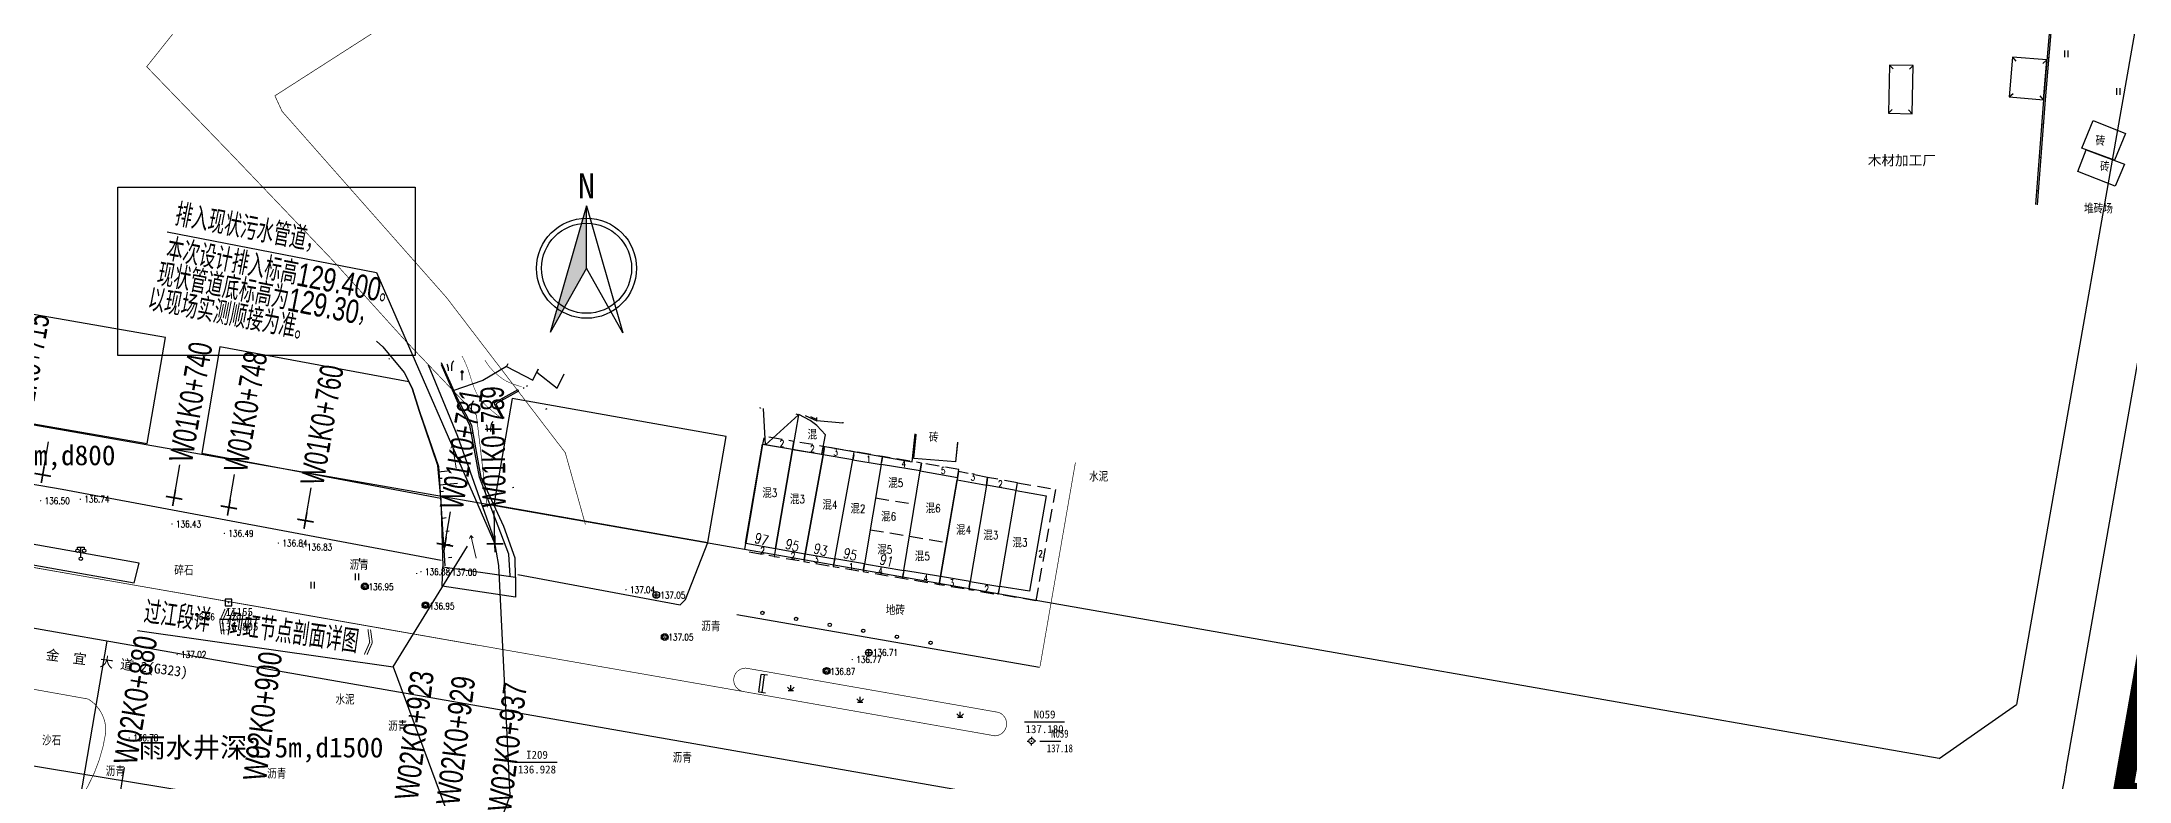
# Model space of a CAD drawing. Extents: x 529262 to 576451, y 2694391 to 2717535.
# Drawn here: x 562710.7 to 563023.8, y 2710923.5 to 2711034.4 of the extents above; entities that cross this region are included whole.
import ezdxf
from ezdxf.enums import TextEntityAlignment as Align
from ezdxf.xclip import XClip

# ---------------------------------------------------------------- set-up
doc = ezdxf.new("R2010")
doc.units = 0
doc.header["$XCLIPFRAME"] = 0
doc.linetypes.add('X5', pattern=[3, 2, -1])
for name, color, linetype in [('a红线图', 1, 'Continuous'), ('COMPONENT', 8, 'Continuous'), ('DGX', 8, 'Continuous'), ('DLDW', 8, 'Continuous'), ('DLSS', 4, 'Continuous'), ('DMTZ', 8, 'Continuous'), ('GCD', 8, 'Continuous'), ('GXYZ', 8, 'Continuous'), ('JMD', 8, 'Continuous'), ('KZD', 8, 'Continuous'), ('PP-COM', 7, 'Continuous'), ('RD-中线', 40, 'Continuous'), ('RD-红线', 7, 'Continuous'), ('ZBTZ', 8, 'Continuous'), ('ZJ', 7, 'Continuous'), ('桩号标注_W01-', 7, 'Continuous'), ('桩号标注_W02-', 7, 'Continuous'), ('河流', 4, 'Continuous'), ('纵断_分栏文字', 7, 'Continuous'), ('路名', 7, 'Continuous')]:
    doc.layers.add(name, color=color, linetype=linetype)
doc.layers.add('SXSS', color=5, linetype='Continuous', lineweight=0)
doc.layers.add('现状管道深度（物探资料）', color=2, linetype='Continuous', plot=False)
doc.styles.add('HZ', font='rs.shx', dxfattribs={"width": 0.8, "bigfont": 'hztxt.shx'})
doc.styles.add('JieTuHzTxt', font='smsim.shx', dxfattribs={"width": 0.7, "bigfont": 'smfs.shx'})
doc.styles.add('SEMDI', font='smsim.shx', dxfattribs={"width": 0.75, "bigfont": 'smfs.shx'})
doc.styles.add('SMEDI', font='smsim.shx', dxfattribs={"width": 0.75, "height": 3.5, "bigfont": 'smfs.shx'})
doc.styles.get("Standard").update_dxf_attribs({"font": '', "height": 2.5, "bigfont": 'smfs.shx'})
doc.styles.add('宋体', font='', dxfattribs={"width": 0.75})
doc.styles.add('等线体', font='simhei.ttf')
doc.styles.get('Standard').set_extended_font_data('FangSong_GB2312')
doc.styles.get('宋体').set_extended_font_data('SimSun')
doc.linetypes.add('1033B', pattern='A,1,[159,AAA.SHX,S=1,R=0,X=0,Y=0],1', length=2)
doc.linetypes.add('10422', pattern='A,0.75,[150,AAA.SHX,S=0.5,R=0,X=0,Y=0.5],1.5,[177,AAA.SHX,S=1,R=0,X=0,Y=0.4],0.75', length=3)
doc.linetypes.add('1161', pattern='A,0,[149,AAA.SHX,S=0.15,R=0,X=0,Y=0],-1.6', length=1.6)
doc.linetypes.add('444', pattern='A,4.5,[145,AAA.SHX,S=1,R=0,X=0,Y=1],4.5,-0.5,[146,AAA.SHX,S=1,R=0,X=0,Y=0],-0.5', length=10)
doc.linetypes.add('732', pattern='A,9,-0.5,[162,AAA.SHX,S=1,R=0,X=0,Y=0],-0.5', length=10)

# ---------------------------------------------------------------- blocks, each defined once
blk = doc.blocks.new('Compass1')
for p, q in [((0, 12.5), (-7.25, -12.86)), ((0, 0), (0, 12.5)), ((0, 0), (-7.25, -12.86))]:
    blk.add_line(p, q)
at = {"color": 2}
for p, q in [((0, 12.5), (7.26, -12.9)), ((7.26, -12.9), (0, 0))]:
    blk.add_line(p, q, dxfattribs=at)
at = {"color": 3}
blk.add_circle((0, 0), 10, dxfattribs=at)
at = {"color": 2}
blk.add_circle((0, 0), 9, dxfattribs=at)
blk.add_solid([(-7.25, -12.86), (0, 12.5), (0, 0)], dxfattribs=at)
at = {"color": 3}
blk.add_text('N', height=5, dxfattribs=at).set_placement((-0.01, 13.97), align=Align.CENTER)
blk = doc.blocks.new('A$C19FD0107')
at = {"layer": 'RD-中线', "color": 8, "linetype": 'Continuous', "flags": 128}
blk.add_lwpolyline([(-7926.85, 16857.8), (-7983.61, 16535.02, 0.000335), (-7984.3, 16531.06), (-7992.62, 16483.39, -0.001605), (-7995.99, 16464.44), (-8013.11, 16369.92)], format="xyb", dxfattribs=at)
at = {"layer": 'RD-中线', "color": 8}
blk.add_lwpolyline([(-7408.07, 16401.63), (-7423.96, 16404.55, 0.002243), (-7425.28, 16404.79), (-8443.29, 16582.93)], format="xyb", dxfattribs=at)
at = {"layer": 'RD-中线', "color": 8, "linetype": 'Continuous', "flags": 128}
blk.add_lwpolyline([(-8277.49, 16553.93), (-8319.85, 16305.85)], dxfattribs=at)
at = {"layer": 'RD-红线', "color": 8, "linetype": 'Continuous', "flags": 128}
blk.add_lwpolyline([(-7940.12, 16834.36), (-7991.1, 16544.4)], dxfattribs=at)
at = {"layer": 'RD-红线', "color": 8}
blk.add_lwpolyline([(-8002.67, 16536.29), (-8404.52, 16606.61)], dxfattribs=at)
at = {"layer": 'RD-红线', "color": 8, "linetype": 'Continuous'}
blk.add_lwpolyline([(-8002.67, 16536.29), (-7991.1, 16544.4, 0.413973)], format="xyb", dxfattribs=at)
at = {"layer": '河流', "color": 8, "const_width": 0.1}
for points in [[(-8220.43, 16573.98), (-8222.07, 16587.83), (-8233.04, 16599.33), (-8243.67, 16611.09), (-8258.6, 16626.72), (-8271.52, 16640.08), (-8260.37, 16654.1), (-8241.84, 16654.28), (-8236.45, 16655.36), (-8223.14, 16662.36), (-8211.44, 16666.5), (-8182.37, 16669.72), (-8175.38, 16674.54), (-8135.48, 16700.38), (-8101.49, 16711.45), (-8086.71, 16724), (-8076.37, 16733.6), (-8070.46, 16732.86), (-8065.29, 16722.52), (-8051.99, 16727.69), (-8032.03, 16735.81), (-8014.3, 16738.76), (-7957.7, 16755.43)], [(-8220.43, 16573.98), (-8222.07, 16587.83), (-8233.04, 16599.33), (-8243.67, 16611.09), (-8258.6, 16626.72), (-8271.52, 16640.08), (-8260.37, 16654.1), (-8241.84, 16654.28), (-8236.45, 16655.36), (-8223.14, 16662.36), (-8211.44, 16666.5), (-8182.37, 16669.72), (-8175.38, 16674.54), (-8135.48, 16700.38), (-8101.49, 16711.45), (-8086.71, 16724), (-8076.37, 16733.6), (-8070.46, 16732.86), (-8065.29, 16722.52), (-8051.99, 16727.69), (-8032.03, 16735.81), (-8014.3, 16738.76), (-7957.7, 16755.43)], [(-7960.99, 16736.57), (-8030.48, 16699.79), (-8068.43, 16689.01), (-8089.47, 16691.89), (-8102.72, 16687.53), (-8126.64, 16681.24), (-8149.84, 16676.57), (-8174.12, 16665.43), (-8180.35, 16660.51), (-8200.85, 16645.42), (-8233.05, 16649.73), (-8235.92, 16649.37), (-8235.2, 16646.68), (-8252.29, 16635.72), (-8251.21, 16633.38), (-8244.17, 16625.39), (-8226.55, 16605.45), (-8208.74, 16582.18), (-8205.72, 16571.41)], [(-7960.99, 16736.57), (-8030.48, 16699.79), (-8068.43, 16689.01), (-8089.47, 16691.89), (-8102.72, 16687.53), (-8126.64, 16681.24), (-8149.84, 16676.57), (-8174.12, 16665.43), (-8180.35, 16660.51), (-8200.85, 16645.42), (-8233.05, 16649.73), (-8235.92, 16649.37), (-8235.2, 16646.68), (-8252.29, 16635.72), (-8251.21, 16633.38), (-8244.17, 16625.39), (-8226.55, 16605.45), (-8208.74, 16582.18), (-8205.72, 16571.41)]]:
    blk.add_lwpolyline(points, dxfattribs=at)
blk = doc.blocks.new('GC200')
at = {"linetype": 'Continuous', "const_width": 0.2, "flags": 128}
blk.add_lwpolyline([(-0.1, 0, 1), (0.1, 0, 1)], format="xyb", close=True, dxfattribs=at)
blk = doc.blocks.new('gc121')
at = {"color": 8}
for p, q in [((-0.5, -1), (-0.5, 1)), ((0.5, -1), (0.5, 1))]:
    blk.add_line(p, q, dxfattribs=at)
blk = doc.blocks.new('gc097')
at = {"color": 8}
for p, q in [((-1, 2.9), (-1, 3.5)), ((-1, 3.5), (1, 3.5)), ((0, 0.5), (0, 3.5)), ((1, 3.5), (1, 2.9))]:
    blk.add_line(p, q, dxfattribs=at)
for centre in [(-1, 2.4), (0, 0), (1, 2.4)]:
    blk.add_circle(centre, 0.5, dxfattribs=at)
blk = doc.blocks.new('gc246')
at = {"color": 8}
for p, q in [((-0.5, 1), (-0.5, 0)), ((0.5, 1), (0.5, 0))]:
    blk.add_line(p, q, dxfattribs=at)
for centre, radius, start, end in [((-2.94, 0.81), 2.45, 4.37429, 29.0242), ((3.4, 1.11), 2.91, 139.33124, 182.08867)]:
    blk.add_arc(centre, radius, start, end, dxfattribs=at)
blk = doc.blocks.new('gc165')
at = {"color": 8}
blk.add_line((0, 0), (0, 2), dxfattribs=at)
at = {"color": 8, "const_width": 0.5}
blk.add_lwpolyline([(-0.25, 2.5, 1), (0.25, 2.5, 1)], format="xyb", close=True, dxfattribs=at)
blk = doc.blocks.new('gc124')
at = {"color": 8}
for p, q in [((-1, 1), (0, 0)), ((-0.8, 0), (0.8, 0)), ((0, 0), (0, 1.6)), ((0, 0), (1, 1))]:
    blk.add_line(p, q, dxfattribs=at)
blk = doc.blocks.new('gc170')
at = {"color": 8, "linetype": 'Continuous'}
blk.add_circle((0, 0), 0.5, dxfattribs=at)
blk = doc.blocks.new('gc115')
at = {"color": 8}
blk.add_lwpolyline([(-1, -1), (1, -1), (1, 1), (-1, 1)], close=True, dxfattribs=at)
blk.add_point((0, 0), dxfattribs=at)
blk = doc.blocks.new('gc117')
at = {"color": 8}
blk.add_circle((0, 0), 0.8, dxfattribs=at)
blk.add_point((0, 0), dxfattribs=at)
blk = doc.blocks.new('gc116')
at = {"color": 8}
for p, q in [((-1.3, 0), (-0.8, 0)), ((0, 1.3), (0, 0.8)), ((1.3, 0), (0.8, 0)), ((0, -1.3), (0, -0.8))]:
    blk.add_line(p, q, dxfattribs=at)
blk.add_circle((0, 0), 0.8, dxfattribs=at)
blk.add_point((0, 0), dxfattribs=at)
blk = doc.blocks.new('gc086')
at = {"color": 8}
for p, q in [((0, 0), (7, 0)), ((7, 0), (6.18, 0.57)), ((7, 0), (6.18, -0.57))]:
    blk.add_line(p, q, dxfattribs=at)
blk = doc.blocks.new('gcbj0109')
at = {"linetype": 'Continuous'}
for radius in [1, 0.645]:
    blk.add_circle((0, 0), radius, dxfattribs=at)
blk = doc.blocks.new('gcbj0102')
for p, q in [((-1, 0), (1, 0)), ((0, -1), (0, 1))]:
    blk.add_line(p, q)
blk.add_circle((0, 0), 1)

msp = doc.modelspace()

# ---------------------------------------------------------------- linework, layer by layer
at = {"layer": 'a红线图', "color": 8, "lineweight": 0, "elevation": 137.005}
msp.add_lwpolyline([(562776.02, 2710943.93), (562313.747, 2711024.878)], dxfattribs=at)
msp.add_lwpolyline([(562776.02, 2710943.93), (562313.747, 2711024.878)], dxfattribs=at)
at = {"layer": 'Defpoints', "color": 1}
msp.add_lwpolyline([(562722.135, 2711012.637), (562766.743, 2711012.637), (562766.743, 2710987.385), (562722.135, 2710987.385)], close=True, dxfattribs=at)
at = {"layer": 'DGX', "color": 252, "linetype": 'Continuous', "const_width": 0.075}
for points, elevation in [([(562779.565, 2710978.03), (562778.929, 2710978.523), (562778.356, 2710978.987), (562777.845, 2710979.422), (562777.398, 2710979.828), (562777.014, 2710980.204), (562776.692, 2710980.552), (562776.433, 2710980.87), (562776.237, 2710981.159), (562776.074, 2710981.446), (562775.914, 2710981.757), (562775.758, 2710982.094), (562775.606, 2710982.454), (562775.458, 2710982.84), (562775.312, 2710983.25), (562775.171, 2710983.684), (562775.033, 2710984.144), (562774.892, 2710984.609), (562774.741, 2710985.063), (562774.579, 2710985.505), (562774.408, 2710985.935), (562774.227, 2710986.353), (562774.035, 2710986.759), (562773.834, 2710987.153), (562773.755, 2710987.295)], 133), ([(562777.181, 2710986.699), (562777.264, 2710986.568), (562777.371, 2710986.402), (562777.482, 2710986.234), (562777.597, 2710986.067), (562777.715, 2710985.898), (562777.841, 2710985.729), (562777.977, 2710985.559), (562778.123, 2710985.389), (562778.28, 2710985.217), (562778.447, 2710985.045), (562778.625, 2710984.872), (562778.813, 2710984.698), (562779.011, 2710984.524), (562779.212, 2710984.354), (562779.406, 2710984.197), (562779.594, 2710984.052), (562779.776, 2710983.918), (562779.952, 2710983.796), (562780.122, 2710983.686), (562780.286, 2710983.587), (562780.443, 2710983.5), (562780.614, 2710983.417), (562780.815, 2710983.328), (562781.048, 2710983.233), (562781.312, 2710983.133), (562781.607, 2710983.027), (562781.933, 2710982.916), (562782.291, 2710982.8), (562782.681, 2710982.678)], 134)]:
    msp.add_lwpolyline(points, dxfattribs=dict(at, elevation=elevation))
at = {"layer": 'DLDW', "color": 252, "linetype": 'Continuous'}
for p, q in [((562818.287, 2710936.847), (562818.612, 2710939.531)), ((562818.287, 2710936.847), (562818.612, 2710939.531)), ((562819.279, 2710936.726), (562818.287, 2710936.847)), ((562819.279, 2710936.726), (562818.287, 2710936.847)), ((562819.605, 2710939.41), (562818.612, 2710939.531)), ((562819.605, 2710939.41), (562818.612, 2710939.531)), ((562818.783, 2710936.786), (562819.109, 2710939.471)), ((562818.783, 2710936.786), (562819.109, 2710939.471))]:
    msp.add_line(p, q, dxfattribs=at)
at = {"layer": 'DLSS', "color": 8, "linetype": 'Continuous', "const_width": 0.1, "flags": 128}
for points, elevation in [([(562619.539, 2710971.336), (562651.829, 2710965.737), (562681.231, 2710960.581), (562720.675, 2710953.603), (562720.675, 2710953.603), (562750.367, 2710948.445), (562771.944, 2710944.641)], 136.521), ([(562619.539, 2710971.336), (562651.829, 2710965.737), (562681.231, 2710960.581), (562720.675, 2710953.603), (562720.675, 2710953.603), (562750.367, 2710948.445), (562771.944, 2710944.641)], 136.521), ([(562614.998, 2710953.829), (562636.733, 2710950.021), (562680.105, 2710942.472), (562700.121, 2710938.97), (562716.716, 2710936.005)], 136.408), ([(562619.094, 2710953.111), (562636.733, 2710950.021), (562680.105, 2710942.472), (562700.121, 2710938.97), (562717.699, 2710935.829)], 136.408)]:
    msp.add_lwpolyline(points, dxfattribs=dict(at, elevation=elevation))
at = {"layer": 'DLSS', "linetype": 'Continuous', "const_width": 0.1}
for points in [[(562865.599, 2710970.369), (562865.762, 2710971.307)], [(562864.998, 2710966.9), (562865.599, 2710970.369)], [(562860.458, 2710940.724), (562864.998, 2710966.9)]]:
    msp.add_lwpolyline(points, dxfattribs=at)
at = {"layer": 'DLSS', "linetype": 'Continuous', "const_width": 0.1, "flags": 128}
for points, elevation in [([(562771.944, 2710944.641), (562815.873, 2710936.971)], 137.005), ([(562771.944, 2710944.641), (562815.873, 2710936.971)], 137.005), ([(562716.832, 2710935.984), (562717.699, 2710935.829)], 136.408)]:
    msp.add_lwpolyline(points, dxfattribs=dict(at, elevation=elevation))
at = {"layer": 'DLSS', "linetype": 'Continuous', "const_width": 0.1, "elevation": 137.028, "flags": 128}
msp.add_lwpolyline([(562815.873, 2710936.971, -0.9219311), (562816.418, 2710940.459), (562854.248, 2710933.828, -0.8217978), (562853.701, 2710930.307)], format="xyb", close=True, dxfattribs=at)
msp.add_lwpolyline([(562815.873, 2710936.971, -0.9219311), (562816.418, 2710940.459), (562854.248, 2710933.828, -0.8217978), (562853.701, 2710930.307)], format="xyb", close=True, dxfattribs=at)
at = {"layer": 'DLSS', "linetype": 'Continuous', "const_width": 0.1, "elevation": 136.734, "flags": 128}
msp.add_lwpolyline([(562717.729, 2710935.819, -0.271016), (562720.336, 2710930.83, -0.1088409), (562716.568, 2710920.942, -1.7671887)], format="xyb", dxfattribs=at)
at = {"layer": 'DMTZ'}
for p, q in [((562770.204, 2710969.936), (562771.566, 2710970.059)), ((562770.384, 2710967.944), (562773.09, 2710968.188))]:
    msp.add_line(p, q, dxfattribs=at)
at = {"layer": 'DMTZ', "linetype": 'Continuous'}
for p, q in [((562770.294, 2710968.94), (562770.792, 2710968.985)), ((562770.294, 2710968.94), (562770.792, 2710968.985)), ((562770.473, 2710966.948), (562770.971, 2710966.993)), ((562770.473, 2710966.948), (562770.971, 2710966.993)), ((562770.653, 2710964.956), (562771.151, 2710965.001)), ((562770.879, 2710962.972), (562771.366, 2710963.084)), ((562771.319, 2710961.028), (562771.817, 2710961.076)), ((562771.51, 2710959.037), (562772.008, 2710959.085)), ((562758.401, 2710956.441), (562758.416, 2710956.94)), ((562771.739, 2710957.05), (562772.235, 2710957.114))]:
    msp.add_line(p, q, dxfattribs=at)
at = {"layer": 'DMTZ', "linetype": '1033B', "flags": 128}
for points in [[(562760.949, 2710989.52), (562761.879, 2710988.645), (562765.078, 2710984.797), (562766.273, 2710982.467), (562767.381, 2710978.96), (562770.219, 2710970.71), (562771.165, 2710955.821)], [(562780.969, 2710954.294), (562780.768, 2710957.568), (562776.394, 2710969.096), (562774.925, 2710976.936), (562773.167, 2710980.199), (562770.7, 2710985.967)]]:
    msp.add_lwpolyline(points, dxfattribs=at)
at = {"layer": 'DMTZ', "linetype": '10422', "flags": 128}
for points in [[(562778.531, 2710964.969), (562776.616, 2710969.059), (562775.238, 2710976.866), (562773.055, 2710981), (562770.7, 2710986.281)], [(562841.285, 2710971.417), (562841.727, 2710975.607)], [(562827.931, 2710973.739), (562841.285, 2710971.417)], [(562827.931, 2710973.739), (562841.285, 2710971.417)], [(562770.563, 2710965.952), (562770.892, 2710955.662), (562781.789, 2710954.089), (562781.752, 2710956.953), (562780.035, 2710961.714), (562778.531, 2710964.969)], [(562781.789, 2710954.089), (562781.801, 2710951.134), (562770.772, 2710952.78), (562770.892, 2710955.662)], [(562860.368, 2710940.586), (562814.97, 2710948.474)]]:
    msp.add_lwpolyline(points, dxfattribs=at)
at = {"layer": 'DMTZ', "linetype": '10422', "elevation": 136.653, "flags": 128}
msp.add_lwpolyline([(562816.291, 2710959.206), (562818.808, 2710974.039)], dxfattribs=at)
msp.add_lwpolyline([(562816.291, 2710959.206), (562818.808, 2710974.039)], dxfattribs=at)
at = {"layer": 'GXYZ', "linetype": '732', "flags": 128}
msp.add_lwpolyline([(562853.972, 2710843.291), (562853.332, 2710848.325), (562851.513, 2710858.17), (562822.678, 2710869.785), (562790.779, 2710877.289), (562782.745, 2710878.483), (562772.724, 2710889.762), (562773.355, 2710900.574), (562780.991, 2710921.338), (562779.279, 2710955.843), (562778.562, 2710959.885), (562773.137, 2710975.231), (562768.716, 2710985.916)], dxfattribs=at)
at = {"layer": 'JMD', "linetype": 'Continuous'}
for p, q in [((562987.839, 2711030.925), (562988.393, 2711030.348)), ((562991.428, 2711030.852), (562990.851, 2711030.298)), ((563006.316, 2711032.131), (563006.833, 2711031.52)), ((563011.471, 2711031.702), (563010.86, 2711031.185)), ((563011.737, 2711032.005), (563011.498, 2711032.025)), ((563005.819, 2711026.152), (563006.429, 2711026.668)), ((563010.973, 2711025.722), (563010.457, 2711026.332)), ((563011.322, 2711027.022), (563011.083, 2711027.042)), ((562987.692, 2711023.705), (562988.269, 2711024.259)), ((562991.281, 2711023.632), (562990.727, 2711024.209)), ((563010.934, 2711022.037), (563010.695, 2711022.055)), ((563010.555, 2711017.052), (563010.316, 2711017.07)), ((563010.176, 2711012.066), (563009.937, 2711012.084)), ((562762.765, 2710986.818, 656.647), (562762.88, 2710986.914, 656.647)), ((562779.775, 2710980.878), (562779.873, 2710980.704)), ((562782.129, 2710982.197), (562782.227, 2710982.022)), ((562782.923, 2710982.576, 134.078), (562783.02, 2710982.401, 134.078)), ((562783.449, 2710982.869), (562783.547, 2710982.694)), ((562786.472, 2710979.361), (562786.309, 2710979.245)), ((562786.472, 2710979.361), (562786.309, 2710979.245)), ((562824.246, 2710978.473), (562819.287, 2710973.952)), ((562824.246, 2710978.473), (562819.287, 2710973.952)), ((562781.523, 2710967.565), (562781.336, 2710967.495)), ((562781.523, 2710967.565), (562781.336, 2710967.495)), ((562771.224, 2710958.792), (562771.355, 2710958.811))]:
    msp.add_line(p, q, dxfattribs=at)
at = {"layer": 'JMD', "linetype": 'Continuous', "flags": 128}
for points in [[(563012.093, 2711039.18), (563010.973, 2711025.722), (563009.779, 2711010.002)], [(563012.353, 2711039.408), (563011.213, 2711025.703), (563010.016, 2711009.963)], [(562780.644, 2710986.098), (562780.439, 2710985.694), (562784.365, 2710983.649), (562785.191, 2710985.308)], [(562782.129, 2710982.197), (562778.557, 2710980.196), (562779.834, 2710977.873)], [(562782.227, 2710982.022), (562778.828, 2710980.119), (562780.009, 2710977.969)], [(562825.226, 2710978.351), (562826.965, 2710977.576)], [(562826.032, 2710978.211), (562826.983, 2710977.787)], [(562766.921, 2710954.725), (562766.918, 2710954.595)]]:
    msp.add_lwpolyline(points, dxfattribs=at)
for points in [[(562987.692, 2711023.705), (562991.281, 2711023.632), (562991.428, 2711030.852), (562987.839, 2711030.925)], [(563005.819, 2711026.152), (563010.973, 2711025.722), (563011.471, 2711031.702), (563006.316, 2711032.131)], [(563023.255, 2711020.647), (563021.606, 2711016.641), (563016.71, 2711018.476), (563018.413, 2711022.623)], [(563016.107, 2711014.959), (563016.107, 2711014.959), (563017.34, 2711018.24), (563023.104, 2711016.074), (563021.691, 2711012.761)], [(562676.192, 2710999.31), (562673.458, 2710983.386), (562726.553, 2710974.164), (562729.287, 2710990.088)], [(562737.451, 2710988.644), (562734.717, 2710972.72), (562770.563, 2710965.952), (562770.139, 2710970.875), (562767.381, 2710978.96), (562766.273, 2710982.467), (562765.793, 2710983.403)], [(562781.265, 2710980.894), (562778.531, 2710964.969), (562810.65, 2710959.288), (562813.383, 2710975.212)], [(562825.234, 2710957.621), (562827.936, 2710972.486), (562823.311, 2710973.27), (562820.791, 2710958.402)], [(562825.234, 2710957.621), (562827.936, 2710972.486), (562823.311, 2710973.27), (562820.791, 2710958.402)], [(562840.048, 2710955.111), (562842.487, 2710970.04), (562836.651, 2710971.022), (562834.117, 2710956.129)], [(562840.048, 2710955.111), (562842.487, 2710970.04), (562836.651, 2710971.022), (562834.117, 2710956.129)]]:
    msp.add_lwpolyline(points, close=True, dxfattribs=at)
for points, elevation in [([(562785.2, 2710985.306), (562784.987, 2710984.875), (562788.037, 2710982.479), (562789.109, 2710984.627)], 1132.726), ([(562823.83, 2710978.593), (562824.246, 2710978.473), (562823.311, 2710973.27), (562819.287, 2710973.952), (562818.982, 2710979.436)], 135.168), ([(562823.83, 2710978.593), (562824.246, 2710978.473), (562823.311, 2710973.27), (562819.287, 2710973.952), (562818.982, 2710979.436)], 135.168), ([(562848.073, 2710974.215), (562847.777, 2710971.424), (562841.51, 2710971.92), (562841.89, 2710975.571)], 137.316), ([(562848.09, 2710974.378), (562847.777, 2710971.424), (562841.51, 2710971.92), (562841.878, 2710975.457)], 137.316)]:
    msp.add_lwpolyline(points, dxfattribs=dict(at, elevation=elevation))
at = {"layer": 'JMD', "linetype": 'X5', "flags": 128}
for points, elevation in [([(562818.568, 2710979.508), (562818.554, 2710979.463), (562818.411, 2710979.535)], 135.103), ([(562832.382, 2710971.732), (562832.59, 2710972.929), (562828.138, 2710973.685), (562827.936, 2710972.486)], -970.242), ([(562832.382, 2710971.732), (562832.59, 2710972.929), (562828.138, 2710973.685), (562827.936, 2710972.486)], -970.242), ([(562829.677, 2710956.841), (562829.455, 2710955.727), (562833.92, 2710954.966), (562834.117, 2710956.129)], -970.242), ([(562829.677, 2710956.841), (562829.455, 2710955.727), (562833.92, 2710954.966), (562834.117, 2710956.129)], -970.242), ([(562845.52, 2710954.187), (562845.323, 2710953.028), (562849.763, 2710952.273), (562849.962, 2710953.447)], 137.431), ([(562845.52, 2710954.187), (562845.323, 2710953.028), (562849.763, 2710952.273), (562849.962, 2710953.447)], 137.431), ([(562849.962, 2710953.447), (562849.763, 2710952.273), (562854.197, 2710951.519), (562854.418, 2710952.696)], 137.431), ([(562849.962, 2710953.447), (562849.763, 2710952.273), (562854.197, 2710951.519), (562854.418, 2710952.696)], 137.431)]:
    msp.add_lwpolyline(points, dxfattribs=dict(at, elevation=elevation))
at = {"layer": 'JMD', "linetype": 'Continuous', "flags": 128}
for points, elevation in [([(562827.722, 2710972.548), (562828.295, 2710975.47), (562826.984, 2710976.852), (562825.996, 2710977.629), (562824.291, 2710978.526), (562824.246, 2710978.473), (562823.311, 2710973.27)], -969.856), ([(562827.722, 2710972.548), (562828.295, 2710975.47), (562826.984, 2710976.852), (562825.996, 2710977.629), (562824.291, 2710978.526), (562824.246, 2710978.473), (562823.311, 2710973.27)], -969.856), ([(562820.791, 2710958.402), (562823.311, 2710973.27), (562818.855, 2710974.025), (562816.341, 2710959.206)], -972.562), ([(562820.791, 2710958.402), (562823.311, 2710973.27), (562818.855, 2710974.025), (562816.341, 2710959.206)], -972.562), ([(562829.677, 2710956.841), (562832.382, 2710971.732), (562827.936, 2710972.486), (562825.234, 2710957.621)], -970.242), ([(562829.677, 2710956.841), (562832.382, 2710971.732), (562827.936, 2710972.486), (562825.234, 2710957.621)], -970.242), ([(562829.677, 2710956.841), (562832.382, 2710971.732), (562836.651, 2710971.022), (562834.117, 2710956.129)], -970.242), ([(562829.677, 2710956.841), (562832.382, 2710971.732), (562836.651, 2710971.022), (562834.117, 2710956.129)], -970.242), ([(562845.52, 2710954.187), (562840.048, 2710955.111), (562842.487, 2710970.04), (562848.068, 2710969.073)], 137.431), ([(562845.52, 2710954.187), (562840.048, 2710955.111), (562842.487, 2710970.04), (562848.068, 2710969.073)], 137.431), ([(562845.52, 2710954.187), (562848.009, 2710968.725), (562852.407, 2710967.927), (562849.962, 2710953.447)], 137.431), ([(562845.52, 2710954.187), (562848.009, 2710968.725), (562852.407, 2710967.927), (562849.962, 2710953.447)], 137.431), ([(562856.9, 2710967.11), (562852.407, 2710967.927), (562849.962, 2710953.447), (562854.418, 2710952.696)], 137.472), ([(562856.9, 2710967.11), (562852.407, 2710967.927), (562849.962, 2710953.447), (562854.418, 2710952.696)], 137.472), ([(562858.857, 2710951.987), (562854.418, 2710952.696), (562856.9, 2710967.11), (562861.378, 2710966.296)], 137.472), ([(562858.857, 2710951.987), (562854.418, 2710952.696), (562856.9, 2710967.11), (562861.378, 2710966.296)], 137.472)]:
    msp.add_lwpolyline(points, close=True, dxfattribs=dict(at, elevation=elevation))
at = {"layer": 'JMD', "linetype": 'Continuous'}
msp.add_lwpolyline([(562830.887, 2710977.367), (562830.871, 2710977.193), (562826.966, 2710977.576), (562827.005, 2710978.042)], dxfattribs=at)
at = {"layer": 'JMD', "linetype": 'X5', "flags": 128}
for points in [[(562823.311, 2710973.27), (562823.52, 2710974.482), (562819.063, 2710975.252), (562818.855, 2710974.025)], [(562823.311, 2710973.27), (562823.52, 2710974.482), (562819.063, 2710975.252), (562818.855, 2710974.025)], [(562827.936, 2710972.486), (562828.138, 2710973.685), (562823.52, 2710974.482), (562823.311, 2710973.27)], [(562827.936, 2710972.486), (562828.138, 2710973.685), (562823.52, 2710974.482), (562823.311, 2710973.27)], [(562836.651, 2710971.022), (562836.854, 2710972.188), (562832.59, 2710972.929), (562832.382, 2710971.732)], [(562836.651, 2710971.022), (562836.854, 2710972.188), (562832.59, 2710972.929), (562832.382, 2710971.732)], [(562842.487, 2710970.04), (562842.688, 2710971.229), (562836.854, 2710972.188), (562836.651, 2710971.022)], [(562842.487, 2710970.04), (562842.688, 2710971.229), (562836.854, 2710972.188), (562836.651, 2710971.022)], [(562835.797, 2710966.002), (562841.671, 2710965.042)], [(562835.797, 2710966.002), (562841.671, 2710965.042)], [(562820.791, 2710958.402), (562820.593, 2710957.232), (562816.135, 2710957.99), (562816.341, 2710959.206)], [(562820.791, 2710958.402), (562820.593, 2710957.232), (562816.135, 2710957.99), (562816.341, 2710959.206)], [(562834.986, 2710961.234), (562840.891, 2710960.269)], [(562834.986, 2710961.234), (562840.891, 2710960.269)], [(562840.891, 2710960.269), (562846.4, 2710959.326)], [(562840.891, 2710960.269), (562846.4, 2710959.326)], [(562820.791, 2710958.402), (562820.593, 2710957.232), (562825.04, 2710956.476), (562825.234, 2710957.621)], [(562820.791, 2710958.402), (562820.593, 2710957.232), (562825.04, 2710956.476), (562825.234, 2710957.621)], [(562825.234, 2710957.621), (562825.04, 2710956.476), (562829.455, 2710955.727), (562829.677, 2710956.841)], [(562825.234, 2710957.621), (562825.04, 2710956.476), (562829.455, 2710955.727), (562829.677, 2710956.841)], [(562834.117, 2710956.129), (562833.92, 2710954.966), (562839.843, 2710953.96), (562840.048, 2710955.111)], [(562834.117, 2710956.129), (562833.92, 2710954.966), (562839.843, 2710953.96), (562840.048, 2710955.111)], [(562840.048, 2710955.111), (562839.843, 2710953.96), (562845.323, 2710953.028), (562845.52, 2710954.187)], [(562840.048, 2710955.111), (562839.843, 2710953.96), (562845.323, 2710953.028), (562845.52, 2710954.187)]]:
    msp.add_lwpolyline(points, dxfattribs=at)
at = {"layer": 'JMD', "linetype": 'X5'}
for points, elevation in [([(562848.068, 2710969.073), (562848.275, 2710970.286), (562842.688, 2710971.229), (562842.487, 2710970.04)], 137.431), ([(562848.068, 2710969.073), (562848.275, 2710970.286), (562842.688, 2710971.229), (562842.487, 2710970.04)], 137.431), ([(562852.407, 2710967.927), (562852.603, 2710969.084), (562848.215, 2710969.938), (562848.009, 2710968.725)], 137.431), ([(562852.407, 2710967.927), (562852.603, 2710969.084), (562848.215, 2710969.938), (562848.009, 2710968.725)], 137.431), ([(562856.9, 2710967.11), (562857.102, 2710968.284), (562852.603, 2710969.084), (562852.407, 2710967.927)], 137.472), ([(562856.9, 2710967.11), (562857.102, 2710968.284), (562852.603, 2710969.084), (562852.407, 2710967.927)], 137.472), ([(562856.9, 2710967.11), (562857.102, 2710968.284), (562862.763, 2710967.276), (562859.836, 2710950.56), (562854.197, 2710951.519), (562854.418, 2710952.696)], 137.472), ([(562856.9, 2710967.11), (562857.102, 2710968.284), (562862.763, 2710967.276), (562859.836, 2710950.56), (562854.197, 2710951.519), (562854.418, 2710952.696)], 137.472)]:
    msp.add_lwpolyline(points, dxfattribs=dict(at, elevation=elevation))
at = {"layer": 'JMD', "linetype": '444', "flags": 128}
msp.add_lwpolyline([(562770.892, 2710955.662), (562781.789, 2710954.089)], dxfattribs=at)
at = {"layer": 'KZD', "linetype": 'Continuous'}
for p, q in [((562737.371, 2710947.797), (562743.371, 2710947.797)), ((562858.144, 2710932.412), (562864.144, 2710932.412)), ((562860.433, 2710929.53), (562863.566, 2710929.53)), ((562782.011, 2710926.359), (562788.011, 2710926.359))]:
    msp.add_line(p, q, dxfattribs=at)
at = {"layer": 'PP-COM', "color": 8, "const_width": 3}
msp.add_lwpolyline([(563032.752, 2710920.339), (563591.044, 2710822.688), (563615.48, 2710946.262), (563044.443, 2711044.616), (563022.893, 2710922.063)], close=True, dxfattribs=at)
at = {"layer": 'ZBTZ', "linetype": '1161', "flags": 128}
for points in [[(562577.913, 2711000.977), (562575.779, 2710996.151), (562576.996, 2710991.978), (562596.381, 2710988.073), (562645.052, 2710979.124), (562713.817, 2710967.334), (562770.632, 2710956.685)], [(562780.439, 2710985.694), (562776.868, 2710983.623), (562772.389, 2710982.041)], [(562782.118, 2710954.532), (562806.501, 2710949.961), (562807.276, 2710950.785), (562810.65, 2710959.288)], [(562558.948, 2710944.191), (562562.746, 2710949.938), (562765.621, 2710916.567)]]:
    msp.add_lwpolyline(points, dxfattribs=at)
msp.add_lwpolyline([(562725.364, 2710956.196), (562572.141, 2710983.426), (562571.341, 2710980.53), (562724.604, 2710953.286)], close=True, dxfattribs=at)
at = {"layer": '桩号标注_W01-'}
for p, q in [((562710.876, 2710969.462), (562711.737, 2710974.388)), ((562730.578, 2710966.022), (562731.438, 2710970.947)), ((562738.798, 2710964.586), (562739.659, 2710969.511)), ((562750.283, 2710962.597), (562751.136, 2710967.524)), ((562771.197, 2710958.976), (562772.05, 2710963.903)), ((562778.7, 2710959.111), (562778.61, 2710964.11))]:
    msp.add_line(p, q, dxfattribs=at)
at = {"layer": '桩号标注_W01-', "const_width": 0.25}
for points in [[(562712.108, 2710969.247), (562709.645, 2710969.677)], [(562711.092, 2710970.694), (562710.661, 2710968.231)], [(562731.81, 2710965.806), (562729.347, 2710966.237)], [(562730.793, 2710967.253), (562730.363, 2710964.79)], [(562739.013, 2710965.817), (562738.583, 2710963.355)], [(562740.03, 2710964.371), (562737.567, 2710964.801)], [(562751.515, 2710962.384), (562749.051, 2710962.811)], [(562750.496, 2710963.829), (562750.07, 2710961.366)], [(562772.429, 2710958.763), (562769.965, 2710959.19)], [(562771.41, 2710960.208), (562770.984, 2710957.745)], [(562779.949, 2710959.133), (562777.45, 2710959.088)], [(562778.677, 2710960.361), (562778.722, 2710957.861)]]:
    msp.add_lwpolyline(points, dxfattribs=at)
at = {"layer": '桩号标注_W02-'}
msp.add_line((562722.321, 2710920.65), (562723.132, 2710925.583), dxfattribs=at)
at = {"layer": '纵断_分栏文字', "color": 3}
for points in [[(562729.56, 2711005.895), (562760.916, 2710999.8), (562778.7, 2710959.111)], [(562725.097, 2710946.097), (562763.432, 2710940.657), (562774.603, 2710958.762)], [(562725.097, 2710946.097), (562763.432, 2710940.657), (562773.293, 2710914.112)]]:
    msp.add_lwpolyline(points, dxfattribs=at)

# ---------------------------------------------------------------- block references
at = {"layer": 'COMPONENT', "linetype": 'Continuous', "xscale": 0.5, "yscale": 0.5}
for name, p in [('gcbj0109', (562759.191, 2710952.729)), ('gcbj0109', (562768.281, 2710949.913)), ('gcbj0102', (562802.908, 2710951.443)), ('gcbj0109', (562804.165, 2710945.134)), ('gcbj0102', (562834.791, 2710942.79)), ('gcbj0109', (562828.453, 2710940.044))]:
    msp.add_blockref(name, p, dxfattribs=at)
at = {"layer": 'DLDW', "color": 252, "linetype": 'Continuous', "xscale": 0.5, "yscale": 0.5, "zscale": 0.5}
msp.add_blockref('gc097', (562716.592, 2710956.877), dxfattribs=at)
msp.add_blockref('gc097', (562716.592, 2710956.877), dxfattribs=at)
msp.add_blockref('gc097', (562716.592, 2710956.877), dxfattribs=at)
msp.add_blockref('gc097', (562716.592, 2710956.877), dxfattribs=at)
at = {"layer": 'GCD', "linetype": 'Continuous'}
ref = msp.add_blockref('GC200', (562710.557, 2710965.566, 136.5), dxfattribs=dict(at, xscale=0.5, yscale=0.5, zscale=0.5))
ref.add_attrib('height', '136.50', dxfattribs={"linetype": 'Continuous', "height": 1, "style": 'HZ', "width": 0.8}).set_placement((562711.157, 2710965.566, 136.5), align=Align.MIDDLE_LEFT)
ref = msp.add_blockref('GC200', (562716.522, 2710965.808, 136.738), dxfattribs=dict(at, xscale=0.5, yscale=0.5, zscale=0.5))
ref.add_attrib('height', '136.74', dxfattribs={"linetype": 'Continuous', "height": 1, "style": 'HZ', "width": 0.8}).set_placement((562717.122, 2710965.808, 136.738), align=Align.MIDDLE_LEFT)
ref = msp.add_blockref('GC200', (562730.261, 2710962.087, 136.427), dxfattribs=dict(at, xscale=0.5, yscale=0.5, zscale=0.5))
ref.add_attrib('height', '136.43', dxfattribs={"linetype": 'Continuous', "height": 1, "style": 'HZ', "width": 0.8}).set_placement((562730.861, 2710962.087, 136.427), align=Align.MIDDLE_LEFT)
ref = msp.add_blockref('GC200', (562738.129, 2710960.681, 136.49), dxfattribs=dict(at, xscale=0.5, yscale=0.5, zscale=0.5))
ref.add_attrib('height', '136.49', dxfattribs={"linetype": 'Continuous', "height": 1, "style": 'HZ', "width": 0.8}).set_placement((562738.729, 2710960.681, 136.49), align=Align.MIDDLE_LEFT)
ref = msp.add_blockref('GC200', (562746.227, 2710959.215, 136.837), dxfattribs=dict(at, xscale=0.5, yscale=0.5, zscale=0.5))
ref.add_attrib('height', '136.84', dxfattribs={"linetype": 'Continuous', "height": 1, "style": 'HZ', "width": 0.8}).set_placement((562746.827, 2710959.215, 136.837), align=Align.MIDDLE_LEFT)
ref = msp.add_blockref('GC200', (562749.928, 2710958.625, 136.833), dxfattribs=dict(at, xscale=0.5, yscale=0.5, zscale=0.5))
ref.add_attrib('height', '136.83', dxfattribs={"linetype": 'Continuous', "height": 1, "style": 'HZ', "width": 0.8}).set_placement((562750.528, 2710958.625, 136.833), align=Align.MIDDLE_LEFT)
ref = msp.add_blockref('GC200', (562759.14, 2710952.656, 136.945), dxfattribs=dict(at, xscale=0.5, yscale=0.5, zscale=0.5))
ref.add_attrib('height', '136.95', dxfattribs={"linetype": 'Continuous', "height": 1, "style": 'HZ', "width": 0.8}).set_placement((562759.74, 2710952.656, 136.945), align=Align.MIDDLE_LEFT)
ref = msp.add_blockref('GC200', (562767.608, 2710954.923, 136.88), dxfattribs=dict(at, xscale=0.5, yscale=0.5, zscale=0.5))
ref.add_attrib('height', '136.88', dxfattribs={"linetype": 'Continuous', "height": 1, "style": 'HZ', "width": 0.8}).set_placement((562768.208, 2710954.923, 136.88), align=Align.MIDDLE_LEFT)
ref = msp.add_blockref('GC200', (562771.626, 2710954.839, 137), dxfattribs=dict(at, xscale=0.5, yscale=0.5, zscale=0.5))
ref.add_attrib('height', '137.00', dxfattribs={"linetype": 'Continuous', "height": 1, "style": 'HZ', "width": 0.8}).set_placement((562772.226, 2710954.839, 137), align=Align.MIDDLE_LEFT)
ref = msp.add_blockref('GC200', (562798.355, 2710952.223, 137.036), dxfattribs=dict(at, xscale=0.5, yscale=0.5, zscale=0.5))
ref.add_attrib('height', '137.04', dxfattribs={"linetype": 'Continuous', "height": 1, "style": 'HZ', "width": 0.8}).set_placement((562798.955, 2710952.223, 137.036), align=Align.MIDDLE_LEFT)
ref = msp.add_blockref('GC200', (562768.26, 2710949.777, 136.948), dxfattribs=dict(at, xscale=0.5, yscale=0.5, zscale=0.5))
ref.add_attrib('height', '136.95', dxfattribs={"linetype": 'Continuous', "height": 1, "style": 'HZ', "width": 0.8}).set_placement((562768.86, 2710949.777, 136.948), align=Align.MIDDLE_LEFT)
ref = msp.add_blockref('GC200', (562802.896, 2710951.393, 137.048), dxfattribs=dict(at, xscale=0.5, yscale=0.5, zscale=0.5))
ref.add_attrib('height', '137.05', dxfattribs={"linetype": 'Continuous', "height": 1, "style": 'HZ', "width": 0.8}).set_placement((562803.496, 2710951.393, 137.048), align=Align.MIDDLE_LEFT)
ref = msp.add_blockref('GC200', (562732.311, 2710948.147, 136.86), dxfattribs=dict(at, xscale=0.5, yscale=0.5, zscale=0.5))
ref.add_attrib('height', '136.86', dxfattribs={"linetype": 'Continuous', "height": 1, "style": 'HZ', "width": 0.8}).set_placement((562732.911, 2710948.147, 136.86), align=Align.MIDDLE_LEFT)
ref = msp.add_blockref('GC200', (562804.109, 2710945.115, 137.048), dxfattribs=dict(at, xscale=0.5, yscale=0.5, zscale=0.5))
ref.add_attrib('height', '137.05', dxfattribs={"linetype": 'Continuous', "height": 1, "style": 'HZ', "width": 0.8}).set_placement((562804.709, 2710945.115, 137.048), align=Align.MIDDLE_LEFT)
ref = msp.add_blockref('GC200', (562834.791, 2710942.8, 136.713), dxfattribs=dict(at, xscale=0.5, yscale=0.5, zscale=0.5))
ref.add_attrib('height', '136.71', dxfattribs={"linetype": 'Continuous', "height": 1, "style": 'HZ', "width": 0.8}).set_placement((562835.391, 2710942.8, 136.713), align=Align.MIDDLE_LEFT)
ref = msp.add_blockref('GC200', (562731.039, 2710942.502, 137.016), dxfattribs=dict(at, xscale=0.5, yscale=0.5, zscale=0.5))
ref.add_attrib('height', '137.02', dxfattribs={"linetype": 'Continuous', "height": 1, "style": 'HZ', "width": 0.8}).set_placement((562731.639, 2710942.502, 137.016), align=Align.MIDDLE_LEFT)
ref = msp.add_blockref('GC200', (562828.383, 2710939.968, 136.87), dxfattribs=dict(at, xscale=0.5, yscale=0.5, zscale=0.5))
ref.add_attrib('height', '136.87', dxfattribs={"linetype": 'Continuous', "height": 1, "style": 'HZ', "width": 0.8}).set_placement((562828.983, 2710939.968, 136.87), align=Align.MIDDLE_LEFT)
ref = msp.add_blockref('GC200', (562832.295, 2710941.759, 136.765), dxfattribs=dict(at, xscale=0.5, yscale=0.5, zscale=0.5))
ref.add_attrib('height', '136.77', dxfattribs={"linetype": 'Continuous', "height": 1, "style": 'HZ', "width": 0.8}).set_placement((562832.895, 2710941.759, 136.765), align=Align.MIDDLE_LEFT)
ref = msp.add_blockref('GC200', (562723.844, 2710929.996, 136.78), dxfattribs=dict(at, xscale=0.5, yscale=0.5, zscale=0.5))
ref.add_attrib('height', '136.78', dxfattribs={"linetype": 'Continuous', "height": 1, "style": 'HZ', "width": 0.8}).set_placement((562724.444, 2710929.996, 136.78), align=Align.MIDDLE_LEFT)
at = {"layer": 'KZD', "linetype": 'Continuous', "xscale": 0.5, "yscale": 0.5, "zscale": 0.5}
for name, p in [('gc115', (562738.74, 2710950.306, 136.805)), ('gc117', (562859.183, 2710929.53, 137.18))]:
    msp.add_blockref(name, p, dxfattribs=at)
at = {"layer": 'KZD', "linetype": 'Continuous', "xscale": 0.5, "yscale": 0.5}
msp.add_blockref('gc116', (562859.183, 2710929.53, 137.18), dxfattribs=at)
at = {"layer": 'PP-COM'}
ref = msp.add_blockref('A$C19FD0107', (570997.993, 2694390.603), dxfattribs=at)
XClip(ref).set_block_clipping_path([(-9366.4383134884, 14428.6043910822), (-3328.4480743363, 17452.7484863754)])
at = {"layer": 'SXSS', "color": 8, "linetype": 'Continuous'}
for p, xscale, yscale, zscale, rotation in [((562772.908, 2710970.472), 0.499999999810809, 0.499999999810809, 0.499999999810809, 99.65246599733521), ((562775.862, 2710956.951), 0.5000000000004313, 0.5000000000004313, 0.5000000000004313, 102.7300102430268)]:
    msp.add_blockref('gc086', p, dxfattribs=dict(at, xscale=xscale, yscale=yscale, zscale=zscale, rotation=rotation))
at = {"layer": 'ZBTZ', "linetype": 'Continuous', "xscale": 0.5, "yscale": 0.5}
for name, p in [('gc121', (563014.416, 2711032.592)), ('gc121', (563022.213, 2711026.947)), ('gc246', (562771.922, 2710985.067)), ('gc165', (562773.78, 2710983.648)), ('gc246', (562774.903, 2710979.077)), ('gc246', (562777.81, 2710975.971)), ('gc246', (562777.81, 2710975.971)), ('gc121', (562751.375, 2710952.917)), ('gc121', (562758.02, 2710954.18)), ('gc124', (562823.081, 2710937.09)), ('gc124', (562823.081, 2710937.09)), ('gc124', (562833.489, 2710935.336)), ('gc124', (562833.489, 2710935.336)), ('gc124', (562848.459, 2710933.114)), ('gc124', (562848.459, 2710933.114))]:
    msp.add_blockref(name, p, dxfattribs=at)
at = {"layer": 'ZBTZ', "linetype": 'Continuous', "xscale": 0.4999999999659023, "yscale": 0.4999999999659023, "zscale": 0.4999999999659023, "rotation": 349.9729800095257}
for p in [(562818.815, 2710948.747), (562818.815, 2710948.747), (562823.861, 2710947.855), (562823.861, 2710947.855), (562828.908, 2710946.962), (562828.908, 2710946.962), (562833.955, 2710946.07), (562833.955, 2710946.07), (562839.001, 2710945.178), (562839.001, 2710945.178), (562844.048, 2710944.285), (562844.048, 2710944.285)]:
    msp.add_blockref('gc170', p, dxfattribs=at)
at = {"layer": '路名', "xscale": 0.75, "yscale": 0.75}
msp.add_blockref('Compass1', (562792.446, 2711000.45), dxfattribs=at)

# ---------------------------------------------------------------- texts
at = {"layer": 'GXYZ', "linetype": 'Continuous', "style": '宋体'}
for s, p in [('电网', (562759.187, 2710952.656)), ('通信', (562768.277, 2710949.839)), ('污', (562802.908, 2710951.437)), ('通信', (562804.161, 2710945.061)), ('污', (562834.791, 2710942.784)), ('通信', (562828.449, 2710939.971))]:
    msp.add_text(s, height=0.5, dxfattribs=at).set_placement(p, align=Align.MIDDLE)
at = {"layer": 'JMD', "linetype": 'Continuous', "style": 'HZ', "width": 0.8}
for s, p in [('砖', (563020.22, 2711019.565)), ('砖', (563020.879, 2711015.69)), ('混', (562827.023, 2710975.513)), ('混', (562827.023, 2710975.513)), ('砖', (562845.245, 2710975.099)), ('砖', (562845.245, 2710975.099)), ('混', (562839.113, 2710968.24)), ('混', (562839.113, 2710968.24)), ('混', (562820.227, 2710966.748)), ('混', (562820.227, 2710966.748)), ('混', (562824.373, 2710965.815)), ('混', (562824.373, 2710965.815)), ('混', (562829.253, 2710964.978)), ('混', (562829.253, 2710964.978)), ('混', (562833.442, 2710964.386)), ('混', (562833.442, 2710964.386)), ('混', (562844.73, 2710964.451)), ('混', (562844.73, 2710964.451)), ('混', (562838.051, 2710963.203)), ('混', (562838.051, 2710963.203)), ('混', (562849.299, 2710961.206)), ('混', (562849.299, 2710961.206)), ('混', (562837.487, 2710958.251)), ('混', (562837.487, 2710958.251)), ('混', (562853.389, 2710960.425)), ('混', (562853.389, 2710960.425)), ('混', (562857.753, 2710959.316)), ('混', (562857.753, 2710959.316)), ('混', (562843.105, 2710957.253)), ('混', (562843.105, 2710957.253))]:
    msp.add_text(s, height=1.5, dxfattribs=at).set_placement(p, align=Align.MIDDLE_RIGHT)
for s, p in [('5', (562839.113, 2710968.24)), ('5', (562839.113, 2710968.24)), ('3', (562820.227, 2710966.748)), ('3', (562820.227, 2710966.748)), ('3', (562824.373, 2710965.815)), ('3', (562824.373, 2710965.815)), ('4', (562829.253, 2710964.978)), ('4', (562829.253, 2710964.978)), ('2', (562833.442, 2710964.386)), ('2', (562833.442, 2710964.386)), ('6', (562844.73, 2710964.451)), ('6', (562844.73, 2710964.451)), ('6', (562838.051, 2710963.203)), ('6', (562838.051, 2710963.203)), ('5', (562837.487, 2710958.251)), ('5', (562837.487, 2710958.251)), ('4', (562849.299, 2710961.206)), ('4', (562849.299, 2710961.206)), ('3', (562853.389, 2710960.425)), ('3', (562853.389, 2710960.425)), ('3', (562857.753, 2710959.316)), ('3', (562857.753, 2710959.316)), ('5', (562843.105, 2710957.253)), ('5', (562843.105, 2710957.253))]:
    msp.add_text(s, height=1.2, dxfattribs=at).set_placement(p, align=Align.MIDDLE_LEFT)
at = {"layer": 'KZD', "linetype": 'Continuous', "style": '等线体'}
for s, p in [('II155', (562740.371, 2710948.897)), ('136.805', (562740.371, 2710946.697)), ('N059', (562861.144, 2710933.512)), ('137.180', (562861.144, 2710931.312)), ('I209', (562785.011, 2710927.459)), ('136.928', (562785.011, 2710925.259))]:
    msp.add_text(s, height=1.2, dxfattribs=at).set_placement(p, align=Align.MIDDLE)
at = {"layer": 'KZD', "linetype": 'Continuous', "style": '宋体', "width": 0.8}
for s, p in [('N059', (562863.433, 2710930.63)), ('137.18', (562863.433, 2710928.43))]:
    msp.add_text(s, height=1.2, dxfattribs=at).set_placement(p, align=Align.MIDDLE)
at = {"layer": 'ZJ', "color": 8, "linetype": 'Continuous', "style": '等线体'}
msp.add_text('木材加工厂', height=1.5, dxfattribs=at).set_placement((562989.717, 2711016.666), align=Align.MIDDLE)
at = {"layer": 'ZJ', "color": 8, "linetype": 'Continuous', "style": 'HZ', "width": 0.8}
for s, height, p in [('堆砖场', 1.5, (563019.207, 2711009.486)), ('2', 1, (562821.755, 2710974.171)), ('2', 1, (562821.755, 2710974.171)), ('2', 1, (562826.318, 2710973.363)), ('2', 1, (562826.318, 2710973.363)), ('3', 1, (562829.808, 2710972.844)), ('3', 1, (562829.808, 2710972.844)), ('1', 1, (562834.743, 2710971.804)), ('1', 1, (562834.743, 2710971.804)), ('4', 1, (562840.005, 2710971.111)), ('4', 1, (562840.005, 2710971.111)), ('5', 1, (562845.932, 2710970.098)), ('5', 1, (562845.932, 2710970.098)), ('3', 1, (562850.381, 2710969.12)), ('3', 1, (562850.381, 2710969.12)), ('2', 1, (562854.508, 2710968.11)), ('2', 1, (562854.508, 2710968.11)), ('水泥', 1.5, (562869.242, 2710969.28)), ('水泥', 1.5, (562869.242, 2710969.28)), ('碎石', 1.5, (562732.048, 2710955.213)), ('2', 1, (562818.844, 2710958.106)), ('2', 1, (562818.844, 2710958.106)), ('2', 1, (562823.406, 2710957.297)), ('2', 1, (562823.406, 2710957.297)), ('3', 1, (562826.897, 2710956.778)), ('3', 1, (562826.897, 2710956.778)), ('1', 1, (562832.142, 2710955.699)), ('1', 1, (562832.142, 2710955.699)), ('2', 1, (562860.543, 2710957.633)), ('2', 1, (562860.543, 2710957.633)), ('4', 1, (562836.512, 2710955.045)), ('4', 1, (562836.512, 2710955.045)), ('4', 1, (562843.318, 2710953.946)), ('4', 1, (562843.318, 2710953.946)), ('3', 1, (562847.245, 2710953.253)), ('3', 1, (562847.245, 2710953.253)), ('2', 1, (562852.451, 2710952.347)), ('2', 1, (562852.451, 2710952.347)), ('地砖', 1.5, (562838.762, 2710949.251)), ('沙石', 1.5, (562712.218, 2710929.684, -136.408))]:
    msp.add_text(s, height=height, dxfattribs=at).set_placement(p, align=Align.MIDDLE)
for s, p in [('97', (562818.693, 2710959.796)), ('97', (562818.693, 2710959.796)), ('95', (562823.316, 2710958.904)), ('95', (562823.316, 2710958.904)), ('93', (562827.562, 2710958.228)), ('93', (562827.562, 2710958.228)), ('95', (562832.005, 2710957.537)), ('95', (562832.005, 2710957.537)), ('91', (562837.464, 2710956.584)), ('91', (562837.464, 2710956.584))]:
    msp.add_text(s, height=1.5, rotation=345.01092, dxfattribs=at).set_placement(p, align=Align.MIDDLE)
at = {"layer": 'ZJ', "color": 8, "linetype": 'Continuous', "ltscale": 0.5, "style": 'HZ', "width": 0.8}
for s, p in [('沥青', (562758.331, 2710956.033)), ('沥青', (562811.082, 2710946.822)), ('水泥', (562756.216, 2710935.834)), ('沥青', (562764.117, 2710931.857)), ('沥青', (562806.8, 2710927.118)), ('沥青', (562721.767, 2710925.092)), ('沥青', (562745.975, 2710924.71))]:
    msp.add_text(s, height=1.5, dxfattribs=at).set_placement(p, align=Align.MIDDLE)
at = {"layer": 'ZJ', "color": 8, "linetype": 'Continuous', "style": '宋体'}
msp.add_text(' 金  宜  大 道 2(G323)', height=1.5, rotation=352.71713, dxfattribs=at).set_placement((562721.483, 2710941.164, -136.962), align=Align.MIDDLE)
msp.add_text(' 金  宜  大 道 2(G323)', height=1.5, rotation=352.71713, dxfattribs=at).set_placement((562721.483, 2710941.164, -136.962), align=Align.MIDDLE)
at = {"layer": '桩号标注_W01-', "style": 'JieTuHzTxt', "width": 0.7}
for s, rotation, p in [('W01K0+715', 79.72967, (562706.994, 2710975.724)), ('W01K0+740', 80.09354, (562731.524, 2710971.44)), ('W01K0+748', 80.09354, (562739.745, 2710970.004)), ('W01K0+760', 80.17709, (562751.221, 2710968.017)), ('W01K0+781', 80.17709, (562772.135, 2710964.396)), ('W01K0+789', 91.02564, (562778.601, 2710964.61))]:
    msp.add_text(s, height=3.5, rotation=rotation, dxfattribs=at).set_placement(p, align=Align.MIDDLE_LEFT)
at = {"layer": '桩号标注_W02-', "style": 'SEMDI', "width": 0.75}
for s, rotation, p in [('W02K0+880', 80.65922, (562723.214, 2710926.077)), ('W02K0+900', 82.80076, (562742.636, 2710923.627)), ('W02K0+923', 82.80076, (562765.389, 2710920.753)), ('W02K0+929', 82.80076, (562771.604, 2710919.968)), ('W02K0+937', 82.80075, (562779.352, 2710918.989))]:
    msp.add_text(s, height=3.5, rotation=rotation, dxfattribs=at).set_placement(p, align=Align.MIDDLE_LEFT)
at = {"layer": '现状管道深度（物探资料）'}
msp.add_text('污水井深3m,d800', height=3, dxfattribs=at).set_placement((562706.46, 2710972.405), align=Align.MIDDLE_CENTER)
at = {"layer": '现状管道深度（物探资料）', "color": 3}
msp.add_text('雨水井深3.5m,d1500', height=3, dxfattribs=at).set_placement((562743.59, 2710928.565), align=Align.MIDDLE_CENTER)
at = {"layer": '纵断_分栏文字', "color": 3, "style": 'SMEDI', "width": 0.75}
for s, rotation, p in [('排入现状污水管道，', 349, (562730.519, 2711006.889)), ('本次设计排入标高129.400。', 349, (562729.185, 2711001.711)), ('现状管道底标高为129.30，', 349, (562727.816, 2710997.95)), ('以现场实测顺接为准。', 349, (562726.447, 2710994.19)), ('过江段详《倒虹节点剖面详图 》', 351.9231, (562725.892, 2710947.215))]:
    msp.add_text(s, height=3.5, rotation=rotation, dxfattribs=at).set_placement(p)

doc.saveas('drawing.dxf')
